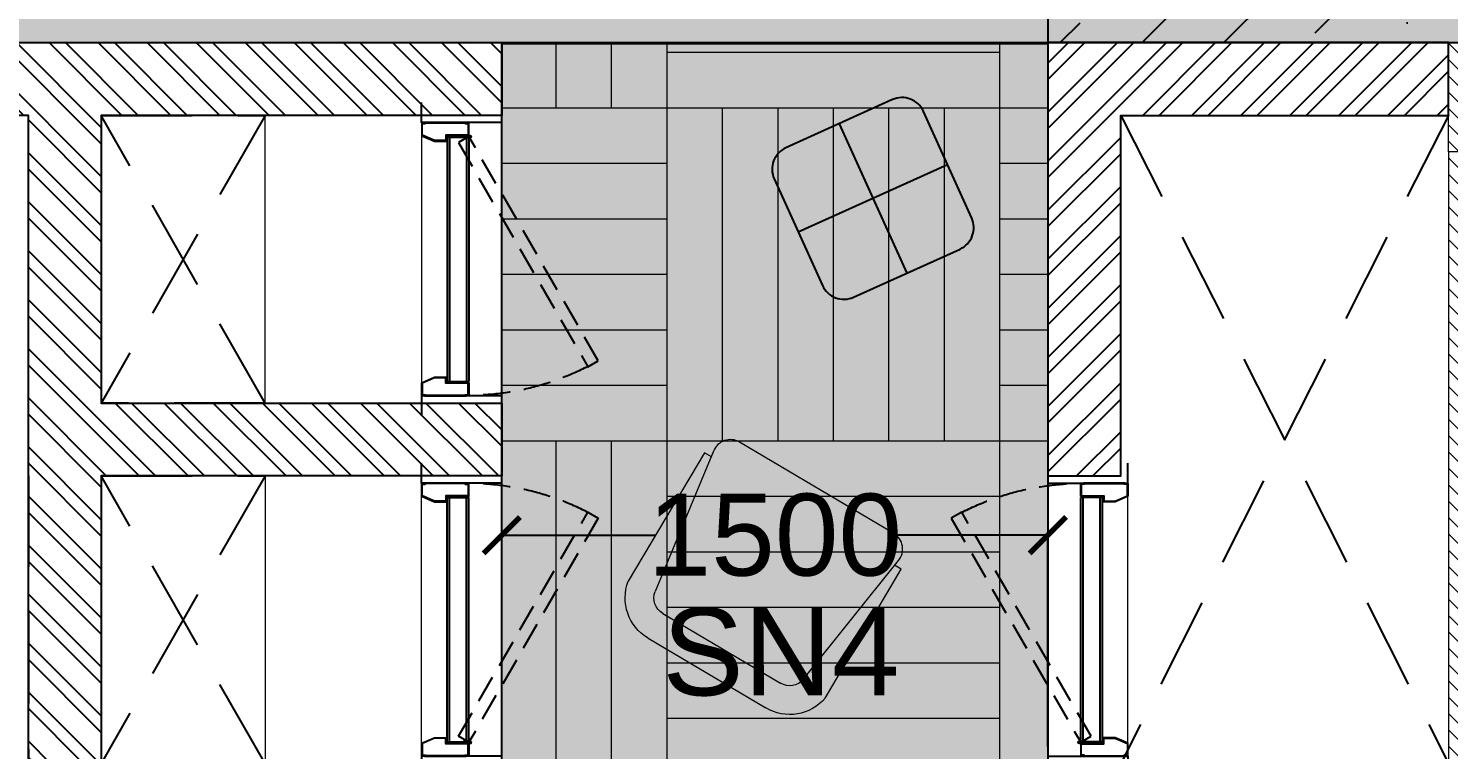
# Model space of a CAD drawing. Header units: millimetres. Extents: x 263321 to 2483465, y 33647 to 614421.
# Drawn here: x 2372297 to 2376197, y 407640 to 409621 of the extents above; entities that cross this region are included whole.
import ezdxf

# ---------------------------------------------------------------- set-up
doc = ezdxf.new("R2010")
doc.units = ezdxf.units.MM
doc.header["$PDMODE"] = 3
doc.linetypes.add('HIDDEN', pattern=[0.375, 0.25, -0.125])
for name, color, linetype, lineweight in [('A- Loose furniture', 11, 'Continuous', 5), ('A-FURN-LOOSE', 24, 'Continuous', 18), ('A-PLAN-COLUMN', 3, 'Continuous', 0), ('A-PLAN-RCC-HATCH', 8, 'Continuous', 13), ('A-PLAN-THIN', 251, 'Continuous', 15), ('TOA-FL-CPT-1', 8, 'Continuous', 5)]:
    doc.layers.add(name, color=color, linetype=linetype, lineweight=lineweight)
for name, color, linetype in [('A-PLAN-DOOR', 7, 'Continuous'), ('A-PLAN-HIDDEN', 1, 'HIDDEN'), ('A-PLAN-WALL', 6, 'Continuous'), ('A-PLAN-WALL HATCH', 8, 'Continuous'), ('CEILING TOA', 250, 'Continuous'), ('FIN WALL GRAPHIC', 10, 'Continuous'), ('FLOORING TOA', 7, 'Continuous'), ('I-FURN', 7, 'Continuous')]:
    doc.layers.add(name, color=color, linetype=linetype)
doc.styles.add('ARIAL', font='arial.ttf')
doc.styles.add('TEXT @ 150', font='arial.ttf', dxfattribs={"height": 225})
doc.dimstyles.new('DIM @ 150', dxfattribs={"dimtxt": 225, "dimasz": 100, "dimexe": 1, "dimexo": 0, "dimgap": 0.5, "dimtad": 0, "dimdec": 0, "dimzin": 0, "dimdsep": 46, "dimtxsty": 'TEXT @ 150', "dimblk": 'ARCHTICK', "dimcen": -2, "dimclrd": 8, "dimclre": 8, "dimclrt": 256, "dimadec": 0, "dimazin": 0, "dimtfac": 1, "dimtdec": 0, "dimtofl": 0, "dimtmove": 0, "dimatfit": 3, "dimldrblk": 'OPEN90', "dimfxl": 1, "dimtolj": 1, "dimtzin": 0, "dimlwd": -1, "dimlwe": -1, "dimarcsym": 0})

# ---------------------------------------------------------------- blocks, each defined once
blk = doc.blocks.new('Block-7 Lift Core')
at = {"layer": 'A-PLAN-RCC-HATCH'}
h = blk.add_hatch(dxfattribs=at)
h.set_pattern_fill('ANSI31', color=256, scale=10, angle=270, style=0)
h.set_pattern_definition([(315, (-209450, -299000), (22.4506403, 22.4506403), [])])
h.paths.add_polyline_path([(-2250, 7100), (-5250, 7100), (-5250, 7400), (-2250, 7400)])
h = blk.add_hatch(dxfattribs=at)
h.set_pattern_fill('ANSI31', color=256, scale=10, angle=270, style=0)
h.set_pattern_definition([(315, (-9550, -299000), (22.4506403, 22.4506403), [])])
h.paths.add_polyline_path([(-5050, 4500), (-5050, 7100), (-5250, 7100), (-5250, 4500)])
at = {"layer": 'A-PLAN-COLUMN', "elevation": 0}
for points in [[(-2250, 7100), (-5250, 7100), (-5250, 7400), (-2250, 7400)], [(-5050, 4500), (-5050, 7100), (-5250, 7100), (-5250, 4500)]]:
    blk.add_lwpolyline(points, close=True, dxfattribs=at)
blk = doc.blocks.new('A$C3F28102C')
at = {"layer": 'A-PLAN-DOOR'}
h = blk.add_hatch(dxfattribs=at)
h.set_pattern_fill('ANSI31', color=256, style=0)
h.set_pattern_definition([(315, (-1529.3283, 1000.1135), (-0.44194174, -0.44194174), [])])
h.paths.add_polyline_path([(1.3, -14.9), (0, -14.9), (0, 0), (1.3, 0)])
h.paths.add_polyline_path([(1.3, 0.2), (1.3, 0), (0, 0), (0, 1.1, 0.115729)])
h.paths.add_polyline_path([(4.9, -14.9), (3.6, -14.9), (3.6, 0), (4.9, 0)])
h.paths.add_polyline_path([(4.9, 0), (3.6, 0), (3.6, 0.2, 0.115729), (4.9, 1.1)])
at = {"layer": 'A-PLAN-DOOR', "color": 2}
for points in [[(1.3, 0.2), (1.3, -14.9), (0, -14.9), (0, 1.1)], [(3.6, 0.2), (3.6, -14.9), (4.9, -14.9), (4.9, 1.1)]]:
    blk.add_lwpolyline(points, dxfattribs=at)
for radius in [3.42, 2.42]:
    blk.add_circle((2.5, 3.4), radius, dxfattribs=at)
blk = doc.blocks.new('shaft door 750')
at = {"layer": 'A-PLAN-DOOR'}
for p, q in [((335.5, 59.8), (-335.5, 59.8)), ((-335.5, 0), (-335.5, 59.8)), ((335.5, 53.4), (-335.5, 53.4)), ((335.5, 0), (335.5, 59.8)), ((335.5, 6.5), (-335.5, 6.5)), ((335.5, 0), (-335.5, 0)), ((-374, -69.8), (-374, -64.8)), ((-374, -64.8), (-374, -69.8))]:
    blk.add_line(p, q, dxfattribs=at)
at = {"layer": 'A-PLAN-DOOR', "linetype": 'HIDDEN', "ltscale": 300}
blk.add_lwpolyline([(336.8, 59.8), (320.3, 31.3), (-295.2, 386.7), (-278.8, 415.2)], close=True, dxfattribs=at)
at = {"layer": 'A-PLAN-DOOR'}
for points in [[(-375, 150), (-375, 150), (-375, -70), (-430, -70)], [(375, 150.2), (375, 150.2), (375, -70), (430, -70)]]:
    blk.add_lwpolyline(points, dxfattribs=at)
for points in [[(-375, 51.9), (-374, 51.9), (-374, -61.8), (-375, -61.8)], [(-372.5, 58.3), (-340.6, 58.3), (-340.6, -3.5), (-325.6, -3.5), (-325.6, -34.7), (-340.2, -68.3), (-372.5, -68.3), (-372.5, -59.8), (-374, -59.8), (-374, -61.8), (-374, -69.8), (-339.1, -69.8), (-324.1, -34.9), (-324.1, -2), (-339.1, -2), (-339.1, 59.8), (-374, 59.8), (-374, 49.9), (-372.5, 49.9)], [(372.5, 58.3), (340.6, 58.3), (340.6, -3.5), (325.6, -3.5), (325.6, -34.7), (340.2, -68.3), (372.5, -68.3), (372.5, -59.8), (374, -59.8), (374, -61.8), (374, -69.8), (339.1, -69.8), (324.1, -34.9), (324.1, -2), (339.1, -2), (339.1, 59.8), (374, 59.8), (374, 49.9), (372.5, 49.9)], [(375, 51.9), (374, 51.9), (374, -61.8), (375, -61.8)]]:
    blk.add_lwpolyline(points, close=True, dxfattribs=at)
at = {"layer": 'A-PLAN-DOOR', "linetype": 'HIDDEN', "ltscale": 300}
blk.add_arc((337.6, 59.8), 711.6, 152.6807, 180, dxfattribs=at)
at = {"layer": 'A-PLAN-THIN'}
for p, q in [((395, 150), (-395, 150)), ((375, -70), (-375, -70))]:
    blk.add_line(p, q, dxfattribs=at)
at = {"layer": 'A-PLAN-DOOR', "xscale": -0.9973404255317604, "yscale": 0.9973404255317604, "zscale": 0.9973404255317604}
blk.add_blockref('A$C3F28102C', (339.1, 59.8), dxfattribs=at)
blk = doc.blocks.new("Service Shafts'")
at = {"layer": 'A-PLAN-WALL HATCH'}
h = blk.add_hatch(dxfattribs=at)
h.set_pattern_fill('ANSI32', color=256, scale=10, angle=90, style=0)
h.set_pattern_definition([(135, (-199687.5, -313771.83), (-67.35192, -67.35192), []), (135, (-199687.5, -313726.92), (-67.35192, -67.35192), [])])
h.paths.add_polyline_path([(512.5, -900), (512.5, 880), (395, 880), (395, 1080), (1812.5, 1080), (1812.5, 880), (712.5, 880), (712.5, 90), (1812.5, 90), (1812.5, -110), (712.5, -110), (712.5, -900)])
h = blk.add_hatch(dxfattribs=at)
h.set_pattern_fill('ANSI32', color=256, scale=10, angle=90, style=0)
h.set_pattern_definition([(225, (-196187.5, 292680), (-67.35192, 67.35192), []), (225, (-196187.5, 292635.1), (-67.35192, 67.35192), [])])
h.paths.add_polyline_path([(3312.5, -110), (3512.5, -110), (3512.5, 880), (4412.5, 880), (4412.5, 1080), (3312.5, 1080)])
at = {"layer": 'A-PLAN-HIDDEN', "ltscale": 1000}
for p, q in [((3512.5, 880), (4412.5, -900)), ((4412.5, 880), (3512.5, -900)), ((512.5, -110), (512.5, -900))]:
    blk.add_line(p, q, dxfattribs=at)
for points in [[(1162.5, 90), (712.5, 880), (1162.5, 880), (712.5, 90), (1162.5, 90), (712.5, 90)], [(1162.5, -110), (712.5, -900), (1162.5, -900), (712.5, -110), (1162.5, -110), (712.5, -110)]]:
    blk.add_lwpolyline(points, dxfattribs=at)
at = {"layer": 'A-PLAN-THIN'}
for p, q in [((1162.5, 90), (1162.5, 880)), ((1162.5, -110), (1162.5, -900))]:
    blk.add_line(p, q, dxfattribs=at)
at = {"layer": 'A-PLAN-WALL'}
for points in [[(512.5, -900), (512.5, 880), (395, 880), (395, 880), (395, 880), (395, 1080), (1812.5, 1080), (1812.5, 880), (712.5, 880), (712.5, 90), (1812.5, 90), (1812.5, -110), (1812.5, -110), (1812.5, -110), (712.5, -110), (712.5, -900), (712.5, -900), (712.5, -900), (712.5, -900), (712.5, -900), (512.5, -900)], [(3312.5, -110), (3312.5, -110), (3312.5, -110), (3312.5, -110), (3312.5, -110), (3312.5, -110), (3312.5, -110), (3312.5, -110), (3312.5, -110), (3312.5, -110), (3312.5, -110), (3512.5, -110), (3512.5, -110), (3512.5, 880), (4412.5, 880), (4412.5, 1080), (3312.5, 1080), (3312.5, 1080), (3312.5, 1080), (3312.5, 1080), (3312.5, 1080), (3312.5, -110), (3312.5, -110), (3312.5, -110)]]:
    blk.add_lwpolyline(points, dxfattribs=at)
at = {"layer": 'A-PLAN-DOOR', "xscale": -1, "rotation": 270}
blk.add_blockref('shaft door 750', (1662.5, 485), dxfattribs=at)
at = {"layer": 'A-PLAN-DOOR', "extrusion": (-4.04354e-14, 1.57772e-28, -1), "xscale": -1, "zscale": -1, "rotation": 90}
blk.add_blockref('shaft door 750', (-1662.5, -505), dxfattribs=at)
at = {"layer": 'A-PLAN-DOOR', "extrusion": (4.04354e-14, 1.57772e-28, -1), "zscale": -1, "rotation": 270}
blk.add_blockref('shaft door 750', (-3462.5, -505), dxfattribs=at)
blk = doc.blocks.new('CHOREE')
for name, p in [("Service Shafts'", (-27130.3, 4269.8)), ('Block-7 Lift Core', (-17467.8, -2050.2))]:
    blk.add_blockref(name, p)
blk = doc.blocks.new('BIG CHOORE')
blk.add_blockref('CHOREE', (-2408, -1909))
blk = doc.blocks.new('_ArchTick')
at = {"color": 0, "linetype": 'ByBlock', "const_width": 0.15}
blk.add_lwpolyline([(-0.5, -0.5), (0.5, 0.5)], dxfattribs=at)
blk = doc.blocks.new('*D370')
at = {"layer": 'Defpoints', "color": 0, "transparency": 16777216}
for p in [(2373596.8, 408229), (2373596.8, 407649), (2375096.8, 407649)]:
    blk.add_point(p, dxfattribs=at)
at = {"layer": 'FIN WALL GRAPHIC', "color": 8, "linetype": 'HIDDEN', "transparency": 16777216}
for p, q in [((2373596.8, 407649), (2373596.8, 408230)), ((2373596.8, 408229), (2374021.3, 408229)), ((2375096.8, 408229), (2374672.3, 408229)), ((2375096.8, 407649), (2375096.8, 408230))]:
    blk.add_line(p, q, dxfattribs=at)
at = {"layer": 'FIN WALL GRAPHIC', "color": 8, "linetype": 'ByBlock', "transparency": 16777216, "xscale": 100, "yscale": 100, "zscale": 100, "rotation": 180}
blk.add_blockref('_ArchTick', (2373596.8, 408229), dxfattribs=at)
at = {"layer": 'FIN WALL GRAPHIC', "color": 8, "linetype": 'ByBlock', "transparency": 16777216, "xscale": 100, "yscale": 100, "zscale": 100}
blk.add_blockref('_ArchTick', (2375096.8, 408229), dxfattribs=at)
at = {"layer": 'FIN WALL GRAPHIC', "transparency": 16777216, "insert": (2374346.8, 408229), "char_height": 225, "attachment_point": 5, "style": 'TEXT @ 150'}
blk.add_mtext('\\A1;1500', dxfattribs=at)
blk = doc.blocks.new('_Open90')
at = {"color": 0, "linetype": 'ByBlock'}
for p, q in [((-0.5, 0.5), (0, 0)), ((0, 0), (-1, 0)), ((0, 0), (-0.5, -0.5))]:
    blk.add_line(p, q, dxfattribs=at)
blk = doc.blocks.new('Furniture 61 - Furniture 19_1-206-Level 1')
at = {"layer": 'I-FURN', "linetype": 'Continuous'}
for p, q in [((-280.17, 488.8), (-264.32, 502.58)), ((-265.36, 487.76), (-279.14, 503.61))]:
    blk.add_line(p, q, dxfattribs=at)
at = {"layer": 'I-FURN', "ltscale": 0.005}
blk.add_lwpolyline([(-269.25, 508.24, 0.414214), (-273.48, 508.53), (-284.8, 498.69, 0.414214), (-285.09, 494.46), (-275.25, 483.14, 0.414214), (-271.02, 482.84), (-259.7, 492.68, 0.414214), (-259.4, 496.92)], format="xyb", close=True, dxfattribs=at)
blk = doc.blocks.new('BAYCH')
at = {"layer": 'A-FURN-LOOSE', "color": 153, "ltscale": 0.95}
for p, q in [((38347006.5, -237000.7), (38347006.5, -236619)), ((38347086.7, -237000.7), (38347086.7, -236619))]:
    blk.add_line(p, q, dxfattribs=at)
for points in [[(38347114.8, -236490.7), (38347531.5, -236491.3, -0.464525), (38347531.5, -236491.3), (38347531.5, -236513.4)], [(38347128.3, -236569.7), (38347548.1, -236510.6, -0.464525), (38347606.5, -236559.9), (38347606.5, -237059.9, -0.464525), (38347548.1, -237109.2), (38347128.3, -237050)], [(38347531.5, -237106.3), (38347531.5, -237128.5, -0.464525), (38347531.5, -237128.5), (38347114.8, -237129.1)]]:
    blk.add_lwpolyline(points, format="xyb", dxfattribs=at)
for centre, radius, start, end in [((38347136.7, -236619), 130.2, 99.6643, 180), ((38347136.7, -236619), 50, 99.6643, 180), ((38347136.7, -237000.7), 130.2, 180, 260.3357), ((38347136.7, -237000.7), 50, 180, 260.3357)]:
    blk.add_arc(centre, radius, start, end, dxfattribs=at)

msp = doc.modelspace()

# ---------------------------------------------------------------- hatches: boundary and pattern name
at = {"layer": 'CEILING TOA', "true_color": 0x939598}
h = msp.add_hatch(dxfattribs=at)
h.set_pattern_fill('ANSI36', color=252, scale=50)
h.set_pattern_definition([(45, (13069.08, -8478.74), (84.189901, 308.696304), [396.875, -79.375, 0, -79.375])])
h.paths.add_polyline_path([(2384296.821, 414782.218), (2379196.812, 414782.218), (2379196.812, 411581.892), (2375096.795, 411581.898), (2375096.795, 409582.052), (2386558.478, 409582.052), (2386557.02, 411581.927), (2384296.821, 411581.927)])
edge = h.paths.add_edge_path(flags=16)
edge.add_line((2382896.086, 412232.052), (2380295.742, 412232.052))
edge.add_arc((2380054.997, 411822.952), 474.68, 59.524329, 210.438724)
edge.add_line((2379645.742, 411582.471), (2379645.162, 410682.471))
edge.add_arc((2380094.987, 410482.007), 492.472, 155.979925, 293.983129)
edge.add_line((2380295.161, 410032.052), (2382895.506, 410032.052))
edge.add_arc((2383136.485, 410440.917), 474.596, 239.485434, 390.47762)
edge.add_line((2383545.505, 410681.633), (2383546.086, 411581.633))
edge.add_arc((2383137.364, 411823.175), 474.759, 329.418195, 480.544859)
at = {"layer": 'CEILING TOA', "true_color": 0xe67817}
h = msp.add_hatch(color=30, dxfattribs=at)
h.dxf.hatch_style = 1
h.paths.add_polyline_path([(2375096.795, 407499.333), (2373596.796, 407499.333), (2373596.796, 409579.333), (2375096.795, 409579.333)])
at = {"layer": 'TOA-FL-CPT-1', "true_color": 0xc7c8ca}
h = msp.add_hatch(dxfattribs=at)
h.set_pattern_fill('AR-PARQ1', color=9, scale=3)
h.set_pattern_definition([(90, (90021.1, 24147), (-914.4, 914.4), [914.4, -914.4]), (90, (90173.5, 24147), (-914.4, 914.4), [914.4, -914.4]), (90, (90325.9, 24147), (-914.4, 914.4), [914.4, -914.4]), (90, (90478.3, 24147), (-914.4, 914.4), [914.4, -914.4]), (90, (90630.7, 24147), (-914.4, 914.4), [914.4, -914.4]), (90, (90783.1, 24147), (-914.4, 914.4), [914.4, -914.4]), (90, (90935.5, 24147), (-914.4, 914.4), [914.4, -914.4]), (0, (90021.1, 25061.4), (914.4, -914.4), [914.4, -914.4]), (0, (90021.1, 25213.8), (914.4, -914.4), [914.4, -914.4]), (0, (90021.1, 25366.2), (914.4, -914.4), [914.4, -914.4]), (0, (90021.1, 25518.6), (914.4, -914.4), [914.4, -914.4]), (0, (90021.1, 25671), (914.4, -914.4), [914.4, -914.4]), (0, (90021.1, 25823.4), (914.4, -914.4), [914.4, -914.4]), (0, (90021.1, 25975.8), (914.4, -914.4), [914.4, -914.4])])
edge = h.paths.add_edge_path()
edge.add_arc((2396128.727, -119195.432), 546828.493, 90.92532943, 95.29958843)
edge.add_line((2345621.769, 425295.567), (2345621.769, 409482.052))
edge.add_line((2345621.769, 409482.052), (2347129.201, 409481.857))
edge.add_arc((2347102.083, 408732.348), 750, 0, 87.9279, ccw=False)
edge.add_line((2347852.083, 408732.348), (2347852.23, 389991.103))
edge.add_line((2347852.23, 389991.103), (2342396.706, 389991.103))
edge.add_line((2342396.706, 389991.103), (2342397.172, 380682.159))
edge.add_line((2342397.172, 380682.159), (2351396.796, 380682.159))
edge.add_line((2351396.796, 380682.159), (2351396.796, 379682.052))
edge.add_line((2351396.796, 379682.052), (2350496.796, 379682.052))
edge.add_line((2350496.796, 379682.052), (2350496.796, 377891.004))
edge.add_arc((2372893.597, 61240.666), 317441.417, 85.95303216, 94.04581501, ccw=False)
edge.add_line((2395296.77, 377890.553), (2395296.77, 379682.052))
edge.add_line((2395296.77, 379682.052), (2394396.796, 379682.052))
edge.add_line((2394396.796, 379682.052), (2394396.796, 380682.052))
edge.add_line((2394396.796, 380682.052), (2405177.531, 380682.052))
edge.add_line((2405177.531, 380682.052), (2405177.531, 389182.052))
edge.add_line((2405177.531, 389182.052), (2406496.796, 389182.052))
edge.add_line((2406496.796, 389182.052), (2406496.796, 383082.052))
edge.add_line((2406496.796, 383082.052), (2408136.796, 383082.052))
edge.add_line((2408136.796, 383082.052), (2408136.796, 389182.052))
edge.add_line((2408136.796, 389182.052), (2413779.159, 389181.861))
edge.add_line((2413779.159, 389181.861), (2414010.251, 390682.052))
edge.add_line((2414010.251, 390682.052), (2405396.796, 390682.052))
edge.add_line((2405396.796, 390682.052), (2405396.796, 411581.926))
edge.add_line((2405396.796, 411581.926), (2403146.796, 411581.926))
edge.add_arc((2403146.796, 411881.926), 300, 180, 270, ccw=False)
edge.add_line((2402846.796, 411881.926), (2402846.796, 413382.052))
edge.add_arc((2403146.796, 413382.052), 300, 90, 180, ccw=False)
edge.add_line((2403146.796, 413682.052), (2417553.202, 413682.052))
edge.add_line((2417553.202, 413682.052), (2417799.7, 415282.257))
edge.add_line((2417799.7, 415282.257), (2411837.001, 415281.729))
edge.add_line((2411837.001, 415281.729), (2411837.001, 417657.174))
edge.add_line((2411837.001, 417657.174), (2416421.528, 417657.174))
edge.add_line((2416421.528, 417657.174), (2416421.528, 418657.174))
edge.add_line((2416421.528, 418657.174), (2411836.796, 418657.174))
edge.add_line((2411836.796, 418657.174), (2411836.796, 421262.052))
edge.add_line((2411836.796, 421262.052), (2410296.796, 421262.052))
edge.add_line((2410296.796, 421262.052), (2410296.796, 415281.575))
edge.add_line((2410296.796, 415281.575), (2402846.796, 415281.575))
edge.add_line((2402846.796, 415281.575), (2402846.796, 424532.052))
edge.add_line((2402846.796, 424532.052), (2402846.796, 424581.286))
edge.add_line((2402846.796, 424581.286), (2395396.796, 424582.052))
edge.add_line((2395396.796, 424582.052), (2395396.796, 423682.052))
edge.add_line((2395396.796, 423682.052), (2394396.796, 423682.052))
edge.add_line((2394396.796, 423682.052), (2394396.796, 424581.86))
edge.add_line((2394396.796, 424581.86), (2387296.514, 424582.052))
edge.add_line((2387296.514, 424582.052), (2387297.806, 427561.749))
h.paths.add_polyline_path([(2357571.796, 409582.052), (2403896.373, 409582.052), (2403899.547, 394952.31), (2375096.795, 394783.782), (2375096.795, 396862.052), (2373596.796, 396864.771), (2373596.796, 394782.052), (2369971.795, 394800.838), (2370046.875, 396862.052), (2368385.069, 396703.686), (2368471.796, 394819.625), (2357571.796, 394782.052)], flags=16)
h.paths.add_polyline_path([(2363596.796, 414832.306), (2384296.459, 414782.218), (2384296.434, 411581.926), (2384538.462, 411581.927), (2384538.462, 409582.052), (2378653.494, 409582.052), (2378650.056, 411581.898), (2363596.796, 411631.98)], flags=16)
h.paths.add_polyline_path([(2392707.043, 411682.849), (2384396.821, 411683.632), (2384396.821, 414782.218), (2392707.043, 414781.434)], flags=16)
h.paths.add_polyline_path([(2400346.796, 422010.357), (2401546.802, 422010.357), (2401546.802, 416210.358), (2400346.796, 416210.358)], flags=16)
h.paths.add_polyline_path([(2349453.189, 392877.837), (2349451.159, 392879.273), (2349451.159, 390061.804), (2349453.189, 390060.368)], flags=16)
h.paths.add_polyline_path([(2379396.791, 389980.182), (2384396.796, 389980.182), (2384396.796, 392980.182), (2379396.791, 392980.182)], flags=16)
h = msp.add_hatch(dxfattribs=at)
h.set_pattern_fill('AR-PARQ1', color=9, scale=3)
h.set_pattern_definition([(90, (13069.1, -8478.7), (-914.4, 914.4), [914.4, -914.4]), (90, (13221.5, -8478.7), (-914.4, 914.4), [914.4, -914.4]), (90, (13373.9, -8478.7), (-914.4, 914.4), [914.4, -914.4]), (90, (13526.3, -8478.7), (-914.4, 914.4), [914.4, -914.4]), (90, (13678.7, -8478.7), (-914.4, 914.4), [914.4, -914.4]), (90, (13831.1, -8478.7), (-914.4, 914.4), [914.4, -914.4]), (90, (13983.5, -8478.7), (-914.4, 914.4), [914.4, -914.4]), (0, (13069.1, -7564.3), (914.4, -914.4), [914.4, -914.4]), (0, (13069.1, -7411.9), (914.4, -914.4), [914.4, -914.4]), (0, (13069.1, -7259.5), (914.4, -914.4), [914.4, -914.4]), (0, (13069.1, -7107.1), (914.4, -914.4), [914.4, -914.4]), (0, (13069.1, -6954.7), (914.4, -914.4), [914.4, -914.4]), (0, (13069.1, -6802.3), (914.4, -914.4), [914.4, -914.4]), (0, (13069.1, -6649.9), (914.4, -914.4), [914.4, -914.4])])
h.paths.add_polyline_path([(2373596.796, 409582.052), (2375096.795, 409582.052), (2375096.795, 407511.424), (2373596.796, 407511.424)])

# ---------------------------------------------------------------- linework, layer by layer
at = {"layer": 'CEILING TOA'}
for points, elevation in [([(2384296.821, 414782.218), (2379196.812, 414782.218), (2379196.812, 411581.892), (2375096.795, 411581.898), (2375096.795, 409582.052), (2386558.478, 409582.052), (2386557.037, 411581.927), (2384296.821, 411581.927)], 0), ([(2375096.795, 407499.333), (2373596.796, 407499.333), (2373596.796, 409579.333), (2375096.795, 409579.333)], 0.016)]:
    msp.add_lwpolyline(points, close=True, dxfattribs=dict(at, elevation=elevation))
at = {"layer": 'FLOORING TOA', "elevation": 0}
msp.add_lwpolyline([(2357571.796, 409582.052), (2403896.373, 409582.052), (2403898.058, 394782.052), (2357571.796, 394782.052)], close=True, dxfattribs=at)
at = {"layer": 'TOA-FL-CPT-1', "elevation": 0}
msp.add_lwpolyline([(2373596.796, 409582.052), (2375096.795, 409582.052), (2375096.795, 407511.424), (2373596.796, 407511.424)], close=True, dxfattribs=at)

# ---------------------------------------------------------------- block references
msp.add_blockref('BIG CHOORE', (2401322.534, 406141.239))
at = {"layer": 'A- Loose furniture', "ltscale": 5, "xscale": -0.9854477562034034, "yscale": 0.9854477562034035, "zscale": 0.9854477562034034, "rotation": 239.334186689041}
msp.add_blockref('BAYCH', (-16698611.076, -32215610.699, 0), dxfattribs=at)
at = {"layer": 'I-FURN', "xscale": 21.42857142759174, "yscale": 21.42857142759174, "zscale": 21.42857142759174, "rotation": 163.3032090485567}
msp.add_blockref('Furniture 61 - Furniture 19_1-206-Level 1', (2372080.143, 421004.079, 0), dxfattribs=at)

# ---------------------------------------------------------------- texts
at = {"layer": 'FIN WALL GRAPHIC', "color": 10, "insert": (2374037.685, 407907.494), "char_height": 240, "width": 472.13453, "attachment_point": 4, "rotation": 0.009988, "style": 'ARIAL'}
msp.add_mtext('\\pxql;SN4', dxfattribs=at)

# ---------------------------------------------------------------- dimensions: what is measured, and where the dimension line sits
at = {"layer": 'FIN WALL GRAPHIC'}
dim = msp.add_linear_dim(base=(2373596.796, 408229.033), p1=(2375096.795, 407648.992), p2=(2373596.796, 407648.992), dimstyle='DIM @ 150', override={"dimtxsty": 'TEXT @ 150', "dimldrblk": 'Open90'}, dxfattribs=at)
dim.commit()
dim.dimension.update_dxf_attribs({"geometry": '*D370', "text_midpoint": (2374346.796, 408229.033)})

doc.saveas('drawing.dxf')
